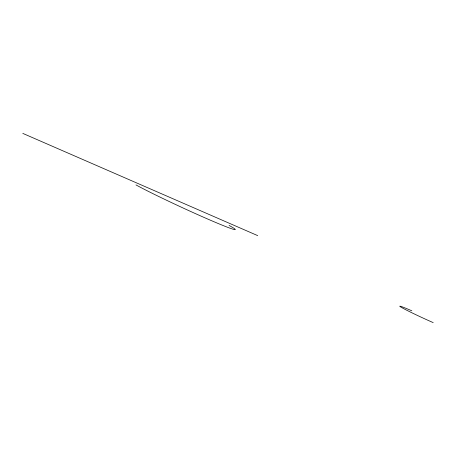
<?xml version="1.0" encoding="UTF-8"?>
<svg xmlns="http://www.w3.org/2000/svg" width="456" height="456" viewBox="0 0 456 456"><rect width="100%" height="100%" fill="white"/><g stroke="black" fill="none" stroke-linecap="round" stroke-linejoin="round"><path stroke-width="0.68" d="M22.8 133.386L257.708 235.627M433.2 322.614A25.034 1.003 24.8 0 1 402.454 307.982A25.034 1.003 24.8 0 1 411.831 310.81M229.089 225.435A58.089 2.331 24.8 0 1 207.326 218.874A58.089 2.331 24.8 0 1 135.985 184.914"/></g></svg>
